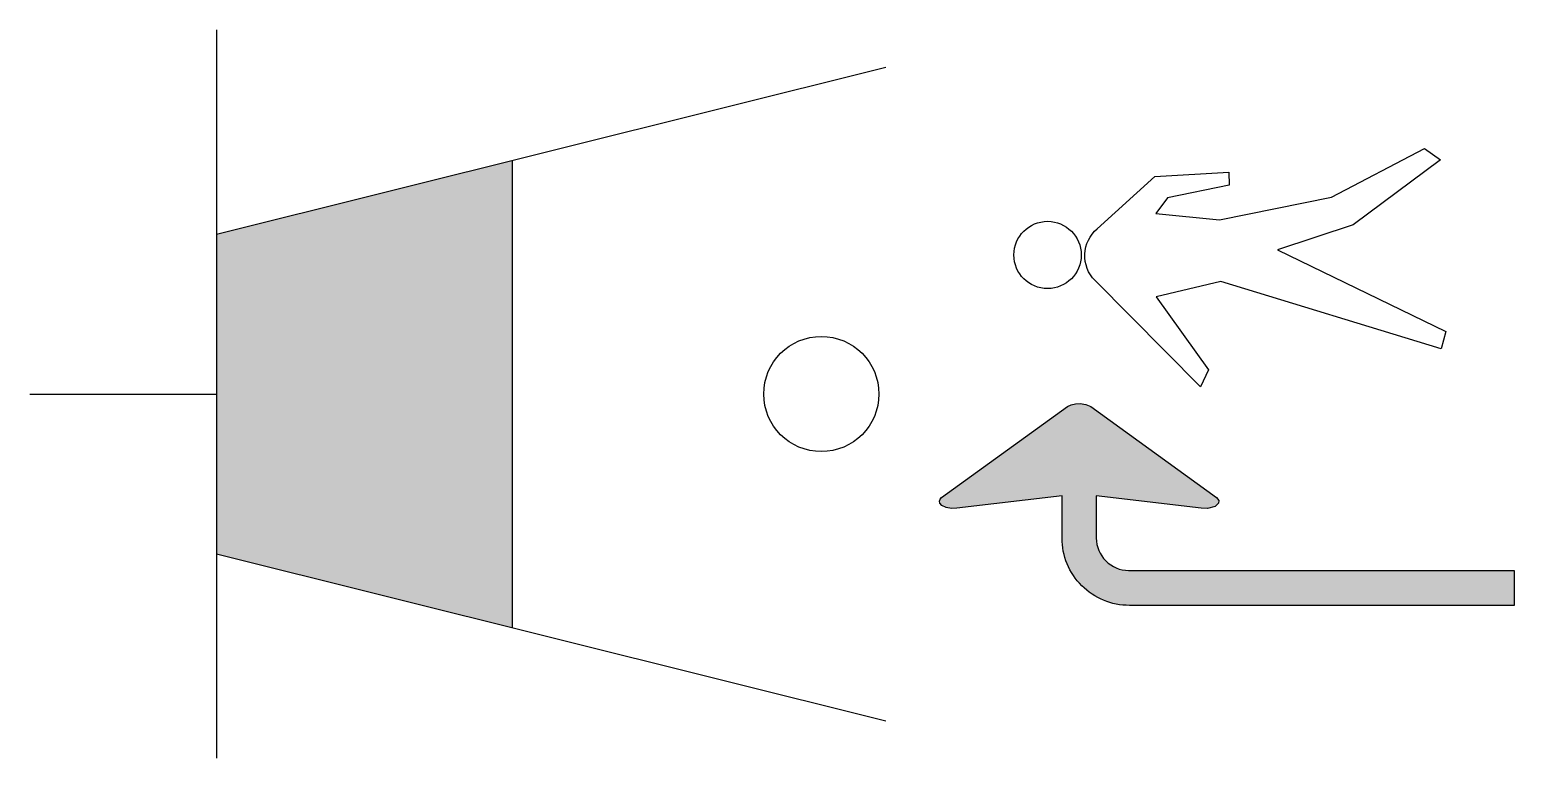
# Model space of a CAD drawing. Extents: x 0 to 11.9, y -2.9 to 2.9.
import ezdxf

# ---------------------------------------------------------------- set-up
doc = ezdxf.new("R2010")
doc.units = 0
doc.layers.get('0').update_dxf_attribs({"lineweight": 25})

msp = doc.modelspace()

# ---------------------------------------------------------------- hatches: boundary and pattern name
h = msp.add_hatch(color=256)
h.dxf.hatch_style = 1
edge = h.paths.add_edge_path()
edge.add_line((7.443, -0.917), (7.401, -0.918))
edge.add_line((7.401, -0.918), (7.358, -0.91))
edge.add_line((7.358, -0.91), (7.322, -0.894))
edge.add_line((7.322, -0.894), (7.305, -0.875))
edge.add_line((7.305, -0.875), (7.303, -0.86))
edge.add_line((7.303, -0.86), (7.308, -0.845))
edge.add_line((7.308, -0.845), (7.319, -0.832))
edge.add_line((7.319, -0.832), (8.331, -0.101))
edge.add_line((8.331, -0.101), (8.36, -0.087))
edge.add_line((8.36, -0.087), (8.396, -0.078))
edge.add_line((8.396, -0.078), (8.432, -0.077))
edge.add_line((8.432, -0.077), (8.477, -0.083))
edge.add_line((8.477, -0.083), (8.518, -0.101))
edge.add_line((8.518, -0.101), (9.527, -0.832))
edge.add_line((9.527, -0.832), (9.546, -0.855))
edge.add_line((9.546, -0.855), (9.544, -0.877))
edge.add_line((9.544, -0.877), (9.517, -0.902))
edge.add_line((9.517, -0.902), (9.456, -0.919))
edge.add_line((9.456, -0.919), (9.403, -0.917))
edge.add_line((9.403, -0.917), (8.562, -0.818))
edge.add_line((8.562, -0.818), (8.562, -1.156))
edge.add_arc((8.822, -1.156), 0.26, 179.9998, 270)
edge.add_line((8.822, -1.416), (11.918, -1.416))
edge.add_line((11.918, -1.416), (11.918, -1.697))
edge.add_line((11.918, -1.697), (8.828, -1.697))
edge.add_arc((8.828, -1.156), 0.541, 179.9998, 270, ccw=False)
edge.add_line((8.287, -1.156), (8.287, -0.818))
edge.add_line((8.287, -0.818), (7.443, -0.917))

# ---------------------------------------------------------------- linework, layer by layer
for p, q in [((1.5, 2.924), (1.5, -2.924)), ((1.5, 1.283), (6.874, 2.623)), ((3.874, 1.875), (3.874, -1.875)), ((1.5, 1.283), (1.5, -1.283)), ((0, 0), (1.5, 0)), ((1.5, -1.283), (6.874, -2.623))]:
    msp.add_line(p, q)
for points in [[(11.33, 0.363), (9.562, 0.902), (9.042, 0.781), (9.463, 0.193), (9.4, 0.057), (8.552, 0.911, -0.437788), (8.57, 1.326), (9.033, 1.747), (9.627, 1.78), (9.63, 1.677), (9.133, 1.574), (9.039, 1.45), (9.551, 1.399), (10.451, 1.581), (11.196, 1.971), (11.326, 1.88), (10.624, 1.357), (10.018, 1.157), (11.369, 0.502)], [(7.443, -0.917), (7.401, -0.918), (7.358, -0.91), (7.322, -0.894), (7.305, -0.875), (7.303, -0.86), (7.308, -0.845), (7.319, -0.832), (8.331, -0.101), (8.36, -0.087), (8.396, -0.078), (8.432, -0.077), (8.477, -0.083), (8.518, -0.101), (9.527, -0.832), (9.546, -0.855), (9.544, -0.877), (9.517, -0.902), (9.456, -0.919), (9.403, -0.917), (8.562, -0.818), (8.562, -1.156, 0.414215), (8.822, -1.416), (11.918, -1.416), (11.918, -1.697), (8.828, -1.697, -0.414214), (8.287, -1.156), (8.287, -0.818)]]:
    msp.add_lwpolyline(points, format="xyb", close=True)
for centre, radius in [((8.171, 1.116), 0.27), ((6.355, 0), 0.462)]:
    msp.add_circle(centre, radius)
msp.add_solid([(1.5, 1.283), (1.5, -1.283), (3.874, 1.875), (3.874, -1.875)])

doc.saveas('drawing.dxf')
